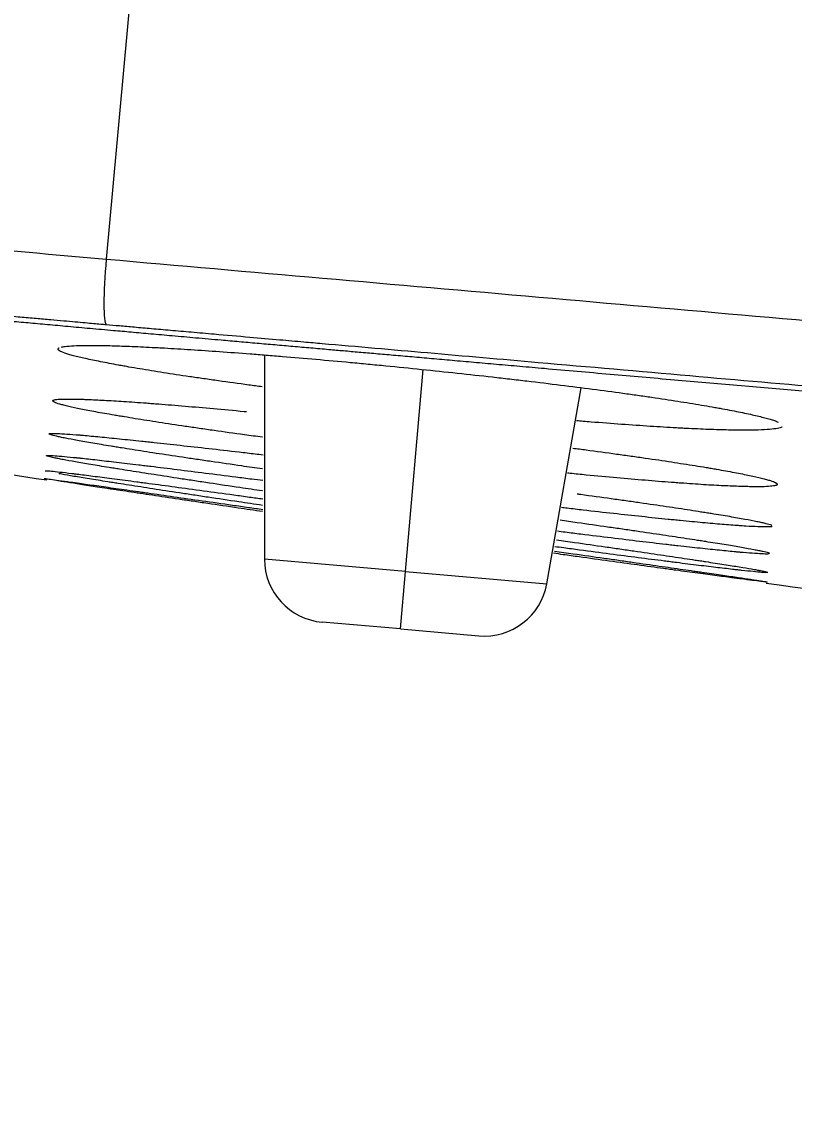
# Model space of a CAD drawing. Header units: millimetres. Extents: x 2433 to 4809, y -10272 to -6912.
# Drawn here: x 3923.73 to 3935.91, y -8014.41 to -7997.07 of the extents above; entities that cross this region are included whole.
import ezdxf

# ---------------------------------------------------------------- set-up
doc = ezdxf.new("R2010")
doc.units = ezdxf.units.MM
doc.layers.add('DIM', color=3, linetype='Continuous', lineweight=13)
doc.styles.add('ARIAL', font='arial.ttf')
doc.dimstyles.get("Standard").update_dxf_attribs({"dimtxt": 15, "dimasz": 15, "dimexe": 0.18, "dimexo": 0.0625, "dimgap": 4, "dimtad": 0, "dimtih": 1, "dimtoh": 1, "dimdec": 1, "dimdsep": 46, "dimtxsty": 'ARIAL', "dimcen": 0, "dimclrd": 3, "dimclre": 3, "dimclrt": 3, "dimadec": 0, "dimazin": 0, "dimtfac": 1, "dimtdec": 1, "dimtofl": 0, "dimtmove": 0, "dimatfit": 3, "dimfxl": 1, "dimtolj": 1, "dimtzin": 0, "dimarcsym": 0})

# ---------------------------------------------------------------- blocks, each defined once
blk = doc.blocks.new('*D39')
at = {"layer": 'Defpoints', "color": 0, "transparency": 16777216}
for p in [(3885.379, -7997.38), (4074.62, -8013.971), (4069.539, -8071.926)]:
    blk.add_point(p, dxfattribs=at)
at = {"layer": 'DIM', "color": 3, "lineweight": -2, "transparency": 16777216}
for p, q in [((3885.374, -7997.443), (3880.283, -8055.515)), ((4074.615, -8014.033), (4069.524, -8072.105)), ((3898.23, -8056.908), (3950.912, -8061.526)), ((4051.608, -8070.354), (3998.926, -8065.736))]:
    blk.add_line(p, q, dxfattribs=at)
at = {"layer": 'DIM', "color": 3, "transparency": 16777216}
for points in [[(3898.492, -8053.919), (3897.968, -8059.896), (3880.299, -8055.336)], [(4051.87, -8067.366), (4051.346, -8073.343), (4069.539, -8071.926)]]:
    blk.add_solid(points, dxfattribs=at)
at = {"layer": 'DIM', "color": 3, "transparency": 16777216, "insert": (3974.919, -8063.631), "char_height": 18, "attachment_point": 5, "style": 'ARIAL'}
blk.add_mtext('\\A1;190', dxfattribs=at)

msp = doc.modelspace()

# ---------------------------------------------------------------- linework, layer by layer
at = {"linetype": 'Continuous', "lineweight": 13, "extrusion": (-1, -2.22045e-16, 0)}
for p, q in [((3925.737, -7993.392), (3925.062, -8000.813)), ((3929.786, -8005.741), (3930.064, -8002.555)), ((3929.786, -8005.741), (3927.558, -8005.546)), ((3929.706, -8006.65), (3929.786, -8005.741)), ((3929.786, -8005.741), (3932.013, -8005.936))]:
    msp.add_line(p, q, dxfattribs=at)
at = {"linetype": 'Continuous', "lineweight": 18, "extrusion": (-1, -2.22045e-16, 0)}
for p, q in [((3927.558, -8002.327), (3927.558, -8005.546)), ((3932.013, -8005.936), (3932.558, -8002.846)), ((3929.706, -8006.65), (3928.471, -8006.542)), ((3929.706, -8006.65), (3930.941, -8006.758))]:
    msp.add_line(p, q, dxfattribs=at)
at = {"linetype": 'Continuous', "lineweight": 18}
for centre, start, end in [((3928.558, -8005.546), 180, 265), ((3931.029, -8005.762), 265, 350)]:
    msp.add_arc(centre, 1, start, end, dxfattribs=at)
at = {"linetype": 'Continuous', "lineweight": 13}
msp.add_ellipse((3925.157, -8000.856), major_axis=(-0.088, -0.996), ratio=0.097981, start_param=4.677582, end_param=6.219671, dxfattribs=at)
for points, knots in [([(4035.227, -7999.555), (4035.149, -7999.547), (4034.993, -7999.531), (4034.759, -7999.507), (4034.527, -7999.483), (4034.296, -7999.46), (4034.066, -7999.437), (4033.837, -7999.414), (4033.61, -7999.391), (4033.384, -7999.368), (4033.159, -7999.346), (4032.935, -7999.324), (4032.712, -7999.302), (4032.491, -7999.28), (4032.271, -7999.258), (4032.052, -7999.237), (4031.812, -7999.213), (4031.552, -7999.188), (4031.273, -7999.161), (4030.997, -7999.134), (4030.725, -7999.108), (4030.457, -7999.083), (4030.192, -7999.058), (4029.931, -7999.033), (4029.673, -7999.009), (4029.42, -7998.986), (4029.169, -7998.963), (4028.923, -7998.94), (4028.679, -7998.918), (4028.448, -7998.897), (4028.223, -7998.877), (4028, -7998.857), (4027.767, -7998.836), (4027.525, -7998.815), (4027.273, -7998.793), (4027.011, -7998.77), (4026.763, -7998.748), (4026.53, -7998.727), (4026.318, -7998.709), (4026.106, -7998.69), (4025.894, -7998.672), (4025.682, -7998.654), (4025.471, -7998.635), (4025.259, -7998.617), (4025.089, -7998.602), (4024.959, -7998.591), (4024.866, -7998.583), (4024.769, -7998.575), (4024.666, -7998.566), (4024.558, -7998.556), (4024.444, -7998.546), (4024.326, -7998.536), (4024.202, -7998.525), (4024.073, -7998.514), (4023.939, -7998.502), (4023.799, -7998.489), (4023.655, -7998.477), (4023.505, -7998.464), (4023.26, -7998.442), (4022.924, -7998.412), (4022.498, -7998.375), (4022.075, -7998.337), (4021.327, -7998.271), (4020.258, -7998.176), (4018.876, -7998.053), (4017.517, -7997.931), (4016.18, -7997.811), (4014.992, -7997.704), (4013.949, -7997.61), (4013.051, -7997.53), (4012.172, -7997.45), (4011.312, -7997.373), (4010.471, -7997.297), (4009.65, -7997.223), (4008.847, -7997.15), (4007.822, -7997.058), (4006.59, -7996.947), (4005.165, -7996.818), (4003.803, -7996.695), (4002.505, -7996.578), (4001.236, -7996.464), (3999.994, -7996.352), (3998.776, -7996.242), (3997.613, -7996.137), (3996.506, -7996.037), (3995.453, -7995.941), (3994.467, -7995.852), (3993.542, -7995.769), (3992.673, -7995.69), (3991.839, -7995.615), (3990.894, -7995.53), (3989.848, -7995.436), (3988.712, -7995.333), (3987.775, -7995.249), (3987.019, -7995.181), (3986.429, -7995.129), (3985.855, -7995.077), (3985.296, -7995.027), (3984.751, -7994.979), (3984.104, -7994.921), (3983.358, -7994.855), (3982.505, -7994.78), (3981.656, -7994.705), (3980.805, -7994.63), (3979.954, -7994.556), (3979.2, -7994.49), (3978.539, -7994.433), (3977.971, -7994.384), (3977.229, -7994.32), (3976.3, -7994.24), (3975.164, -7994.143), (3974.176, -7994.059), (3973.346, -7993.988), (3972.689, -7993.932), (3972.007, -7993.874), (3971.301, -7993.814), (3970.278, -7993.727), (3968.898, -7993.611), (3967.514, -7993.493), (3966.416, -7993.4), (3965.641, -7993.335), (3964.835, -7993.266), (3963.999, -7993.196), (3963.132, -7993.122), (3962.234, -7993.046), (3961.304, -7992.968), (3960.262, -7992.879), (3959.097, -7992.781), (3957.798, -7992.67), (3956.435, -7992.555), (3955.009, -7992.434), (3953.619, -7992.316), (3952.266, -7992.202), (3950.957, -7992.09), (3949.595, -7991.975), (3948.181, -7991.855), (3947.025, -7991.757), (3946.141, -7991.682), (3945.545, -7991.631), (3944.943, -7991.58), (3944.336, -7991.528), (3943.723, -7991.476), (3943.104, -7991.423), (3942.48, -7991.37), (3941.851, -7991.316), (3941.217, -7991.261), (3940.577, -7991.206), (3939.875, -7991.145), (3939.107, -7991.079), (3938.268, -7991.006), (3937.41, -7990.931), (3936.718, -7990.871), (3936.196, -7990.825), (3935.853, -7990.795), (3935.514, -7990.766), (3935.179, -7990.736), (3934.906, -7990.712), (3934.695, -7990.693), (3934.546, -7990.68), (3934.402, -7990.668), (3934.264, -7990.655), (3934.13, -7990.644), (3934.001, -7990.632), (3933.878, -7990.622), (3933.759, -7990.611), (3933.646, -7990.601), (3933.537, -7990.592), (3933.434, -7990.583), (3933.336, -7990.574), (3933.243, -7990.566), (3933.122, -7990.556), (3932.973, -7990.543), (3932.791, -7990.528), (3932.607, -7990.512), (3932.42, -7990.497), (3932.232, -7990.481), (3932.04, -7990.466), (3931.847, -7990.45), (3931.651, -7990.434), (3931.478, -7990.42), (3931.329, -7990.409), (3931.205, -7990.399), (3931.084, -7990.389), (3930.963, -7990.38), (3930.845, -7990.37), (3930.728, -7990.361), (3930.613, -7990.352), (3930.5, -7990.343), (3930.388, -7990.335), (3930.278, -7990.326), (3930.169, -7990.318), (3930.063, -7990.309), (3929.957, -7990.301), (3929.854, -7990.293), (3929.66, -7990.278), (3929.374, -7990.256), (3928.996, -7990.227), (3928.618, -7990.198), (3928.24, -7990.169), (3927.862, -7990.141), (3927.484, -7990.112), (3927.107, -7990.084), (3926.729, -7990.057), (3926.478, -7990.038), (3926.352, -7990.029)], [0, 0, 0, 0, 0.002163, 0.004315, 0.006455, 0.008584, 0.010701, 0.012807, 0.014901, 0.016983, 0.019054, 0.021114, 0.023162, 0.025199, 0.027224, 0.029237, 0.031239, 0.033842, 0.036411, 0.038947, 0.041449, 0.043918, 0.046353, 0.048756, 0.051125, 0.053461, 0.055764, 0.058034, 0.060272, 0.062477, 0.064437, 0.066489, 0.068631, 0.070864, 0.073187, 0.0756, 0.078103, 0.080063, 0.082021, 0.083977, 0.085932, 0.087885, 0.089837, 0.091787, 0.093735, 0.09454, 0.095393, 0.096294, 0.097243, 0.09824, 0.099285, 0.100378, 0.101519, 0.102708, 0.103944, 0.105227, 0.106558, 0.107936, 0.109362, 0.113317, 0.117239, 0.121128, 0.124984, 0.137905, 0.15062, 0.163121, 0.175403, 0.187458, 0.195883, 0.204134, 0.212208, 0.220107, 0.227829, 0.235374, 0.242743, 0.249935, 0.263598, 0.27668, 0.289178, 0.301094, 0.31243, 0.324112, 0.335287, 0.345955, 0.356116, 0.365774, 0.374937, 0.383246, 0.391223, 0.398869, 0.406191, 0.417235, 0.427641, 0.437446, 0.443025, 0.448435, 0.453691, 0.458808, 0.463805, 0.468701, 0.476608, 0.484329, 0.492175, 0.499956, 0.507736, 0.515584, 0.520716, 0.525912, 0.531211, 0.541104, 0.551477, 0.562467, 0.568279, 0.574302, 0.580545, 0.587016, 0.593721, 0.608689, 0.624975, 0.631801, 0.638904, 0.646289, 0.653957, 0.66191, 0.67015, 0.678675, 0.687484, 0.698822, 0.71074, 0.723241, 0.736326, 0.749993, 0.761535, 0.773556, 0.786058, 0.79904, 0.812502, 0.817923, 0.823398, 0.828926, 0.834507, 0.840139, 0.845823, 0.851558, 0.857344, 0.863179, 0.869063, 0.874996, 0.882558, 0.890287, 0.898183, 0.906246, 0.909445, 0.912609, 0.915735, 0.918824, 0.921875, 0.923296, 0.92467, 0.925997, 0.927278, 0.928512, 0.929699, 0.930839, 0.931933, 0.932979, 0.933979, 0.934931, 0.935836, 0.936694, 0.937505, 0.939157, 0.94083, 0.942523, 0.944238, 0.945973, 0.94773, 0.949508, 0.951308, 0.953129, 0.954277, 0.955409, 0.956527, 0.957629, 0.958717, 0.959789, 0.960846, 0.961888, 0.962914, 0.963926, 0.964922, 0.965903, 0.966868, 0.967818, 0.968753, 0.972226, 0.975699, 0.979172, 0.982644, 0.986117, 0.989588, 0.99306, 0.99653, 1, 1, 1, 1]), ([(3889.283, -7997.699), (3889.373, -7997.705), (3889.646, -7997.726), (3890.336, -7997.782), (3891.311, -7997.864), (3892.155, -7997.936), (3893.098, -7998.017), (3893.619, -7998.061), (3894.757, -7998.159), (3895.992, -7998.266), (3897.419, -7998.389), (3898.558, -7998.488), (3898.95, -7998.522), (3899.554, -7998.575), (3899.861, -7998.602), (3900.226, -7998.633), (3900.41, -7998.649), (3900.503, -7998.658), (3900.549, -7998.662), (3900.573, -7998.664), (3900.584, -7998.665), (3900.59, -7998.665), (3900.593, -7998.665), (3900.594, -7998.665), (3900.595, -7998.666), (3900.596, -7998.666), (3900.596, -7998.666), (3901.534, -7998.747), (3902.503, -7998.832), (3904.487, -7999.005), (3905.501, -7999.094), (3907.557, -7999.273), (3908.599, -7999.364), (3910.171, -7999.502), (3910.697, -7999.548), (3911.749, -7999.641), (3912.276, -7999.687), (3913.856, -7999.825), (3914.909, -7999.918), (3917.002, -8000.102), (3918.041, -8000.193), (3920.097, -8000.374), (3921.113, -8000.464), (3923.113, -8000.641), (3924.098, -8000.728), (3925.062, -8000.813)], [0, 0, 0, 0, 0.0625, 0.125, 0.1875, 0.25, 0.25, 0.3125, 0.3125, 0.375, 0.4375, 0.4375, 0.46875, 0.46875, 0.484375, 0.492188, 0.496094, 0.498047, 0.499023, 0.499512, 0.499756, 0.499878, 0.499939, 0.499969, 0.499985, 0.499985, 0.5, 0.5, 0.5625, 0.5625, 0.625, 0.625, 0.6875, 0.6875, 0.71875, 0.71875, 0.75, 0.75, 0.8125, 0.8125, 0.875, 0.875, 0.9375, 0.9375, 1, 1, 1, 1]), ([(3925.063, -8001.85), (3925.034, -8001.847), (3924.968, -8001.842), (3924.858, -8001.832), (3924.723, -8001.82), (3924.566, -8001.806), (3924.384, -8001.79), (3924.179, -8001.772), (3923.95, -8001.752), (3923.698, -8001.729), (3923.423, -8001.705), (3923.104, -8001.677), (3922.749, -8001.645), (3922.367, -8001.612), (3921.985, -8001.578), (3921.604, -8001.544), (3921.13, -8001.503), (3920.554, -8001.452), (3919.866, -8001.391), (3919.149, -8001.328), (3917.944, -8001.222), (3916.27, -8001.075), (3914.167, -8000.89), (3912.338, -8000.729), (3910.736, -8000.589), (3909.313, -8000.464), (3907.815, -8000.333), (3906.138, -8000.187), (3904.396, -8000.034), (3902.692, -7999.886), (3900.915, -7999.731), (3898.935, -7999.559), (3897.295, -7999.416), (3896.161, -7999.318), (3895.569, -7999.267), (3895.086, -7999.225), (3894.666, -7999.189), (3894.271, -7999.155), (3893.892, -7999.123), (3893.421, -7999.082), (3892.872, -7999.035), (3892.274, -7998.984), (3891.727, -7998.938), (3891.382, -7998.909), (3891.191, -7998.893), (3891.128, -7998.888), (3891.066, -7998.883), (3891.007, -7998.878), (3890.95, -7998.874), (3890.894, -7998.869), (3890.84, -7998.865), (3890.789, -7998.86), (3890.739, -7998.856), (3890.69, -7998.852), (3890.644, -7998.848), (3890.599, -7998.845), (3890.556, -7998.841), (3890.515, -7998.838), (3890.475, -7998.835), (3890.437, -7998.832), (3890.401, -7998.829), (3890.366, -7998.826), (3890.333, -7998.824), (3890.302, -7998.821), (3890.272, -7998.819), (3890.244, -7998.817), (3890.217, -7998.815), (3890.192, -7998.813), (3890.168, -7998.811), (3890.146, -7998.809), (3890.125, -7998.808), (3890.112, -7998.807), (3890.106, -7998.806)], [0, 0, 0, 0, 0.001614, 0.00367, 0.006167, 0.009107, 0.012488, 0.016311, 0.020577, 0.025284, 0.030434, 0.036027, 0.043191, 0.05036, 0.057533, 0.06471, 0.071892, 0.084353, 0.097416, 0.11108, 0.125346, 0.166756, 0.208317, 0.250031, 0.277722, 0.307818, 0.340322, 0.375231, 0.420225, 0.461811, 0.499995, 0.557019, 0.625101, 0.649907, 0.670653, 0.68734, 0.703009, 0.71867, 0.734324, 0.749969, 0.779854, 0.810657, 0.84238, 0.875027, 0.879814, 0.884576, 0.889315, 0.89403, 0.898721, 0.903388, 0.908032, 0.912651, 0.917246, 0.921817, 0.926364, 0.930888, 0.935387, 0.939862, 0.944313, 0.948741, 0.953144, 0.957523, 0.961879, 0.96621, 0.970518, 0.974801, 0.979061, 0.983297, 0.987508, 0.991696, 0.99586, 1, 1, 1, 1]), ([(3925.062, -8000.813), (3927.337, -8001.014), (3929.613, -8001.212), (3934.167, -8001.612), (3936.446, -8001.811), (3943.283, -8002.411), (3947.845, -8002.811), (3961.544, -8004.011), (3970.687, -8004.814), (3979.831, -8005.614)], [0, 0, 0, 0, 0.125, 0.125, 0.25, 0.25, 0.5, 0.5, 1, 1, 1, 1]), ([(3979.742, -8006.643), (3979.725, -8006.641), (3979.691, -8006.638), (3979.641, -8006.634), (3979.591, -8006.629), (3979.541, -8006.625), (3979.491, -8006.621), (3979.441, -8006.616), (3979.39, -8006.612), (3979.338, -8006.607), (3979.285, -8006.603), (3979.23, -8006.598), (3979.174, -8006.593), (3979.116, -8006.588), (3979.052, -8006.582), (3978.982, -8006.576), (3978.904, -8006.569), (3978.823, -8006.562), (3978.738, -8006.555), (3978.649, -8006.547), (3978.556, -8006.539), (3978.459, -8006.53), (3978.358, -8006.521), (3978.252, -8006.512), (3978.143, -8006.503), (3977.979, -8006.488), (3977.749, -8006.468), (3977.444, -8006.441), (3977.102, -8006.411), (3976.723, -8006.378), (3976.376, -8006.348), (3976.07, -8006.321), (3975.811, -8006.298), (3975.534, -8006.274), (3975.24, -8006.248), (3974.929, -8006.221), (3974.543, -8006.187), (3974.07, -8006.146), (3973.5, -8006.096), (3972.77, -8006.032), (3971.851, -8005.951), (3970.71, -8005.851), (3969.556, -8005.75), (3968.402, -8005.649), (3967.261, -8005.549), (3965.804, -8005.421), (3963.967, -8005.26), (3961.686, -8005.06), (3959.557, -8004.874), (3957.638, -8004.705), (3955.988, -8004.561), (3954.218, -8004.406), (3951.678, -8004.183), (3948.21, -8003.879), (3943.655, -8003.48), (3939.7, -8003.133), (3936.505, -8002.853), (3934.23, -8002.654), (3932.093, -8002.466), (3930.16, -8002.297), (3928.928, -8002.189), (3928.151, -8002.121), (3927.771, -8002.088), (3927.299, -8002.046), (3926.834, -8002.006), (3926.415, -8001.969), (3926.085, -8001.94), (3925.786, -8001.914), (3925.517, -8001.89), (3925.28, -8001.869), (3925.132, -8001.856), (3925.063, -8001.85)], [0, 0, 0, 0, 0.00093, 0.001846, 0.002755, 0.003662, 0.004571, 0.005489, 0.006419, 0.007367, 0.008336, 0.00933, 0.010354, 0.01141, 0.012501, 0.01386, 0.015278, 0.016761, 0.018312, 0.019934, 0.02163, 0.023401, 0.025249, 0.027174, 0.029176, 0.031253, 0.03616, 0.041729, 0.047976, 0.054905, 0.062506, 0.066938, 0.071679, 0.076731, 0.082096, 0.087772, 0.093759, 0.103254, 0.113671, 0.125011, 0.143197, 0.164032, 0.187516, 0.206429, 0.227264, 0.25002, 0.286248, 0.327918, 0.375029, 0.402973, 0.433122, 0.465478, 0.500039, 0.572373, 0.6557, 0.750021, 0.78956, 0.83122, 0.875001, 0.907035, 0.937497, 0.942783, 0.949752, 0.958407, 0.968747, 0.975374, 0.981433, 0.986926, 0.991851, 0.996209, 1, 1, 1, 1])]:
    msp.add_open_spline(points, degree=3, knots=knots, dxfattribs=at)
at = {"linetype": 'Continuous', "lineweight": 18}
for points, knots in [([(3980.486, -7998.132), (3975.916, -7997.733), (3971.346, -7997.339), (3962.209, -7996.548), (3957.642, -7996.152), (3948.514, -7995.361), (3943.953, -7994.966), (3937.117, -7994.374), (3934.84, -7994.176), (3931.425, -7993.88), (3930.287, -7993.782), (3928.012, -7993.585), (3926.875, -7993.486), (3925.737, -7993.392)], [0, 0, 0, 0, 0.25, 0.25, 0.5, 0.5, 0.75, 0.75, 0.875, 0.875, 0.9375, 0.9375, 1, 1, 1, 1]), ([(3891.318, -7999.009), (3891.321, -7999.01), (3891.327, -7999.01), (3891.335, -7999.01), (3891.345, -7999.011), (3891.354, -7999.011), (3891.364, -7999.012), (3891.373, -7999.012), (3891.384, -7999.013), (3891.394, -7999.013), (3891.405, -7999.014), (3891.416, -7999.015), (3891.427, -7999.015), (3891.438, -7999.016), (3891.45, -7999.017), (3891.462, -7999.017), (3891.474, -7999.018), (3891.487, -7999.019), (3891.5, -7999.02), (3891.513, -7999.021), (3891.526, -7999.021), (3891.54, -7999.022), (3891.554, -7999.023), (3891.568, -7999.024), (3891.582, -7999.025), (3891.597, -7999.026), (3891.612, -7999.027), (3891.627, -7999.028), (3891.642, -7999.029), (3891.658, -7999.03), (3891.674, -7999.031), (3891.69, -7999.032), (3891.707, -7999.033), (3891.723, -7999.035), (3891.74, -7999.036), (3891.757, -7999.037), (3891.775, -7999.038), (3891.793, -7999.04), (3891.811, -7999.041), (3891.829, -7999.042), (3891.847, -7999.043), (3891.866, -7999.045), (3891.885, -7999.046), (3891.904, -7999.048), (3891.924, -7999.049), (3891.944, -7999.05), (3891.964, -7999.052), (3891.984, -7999.053), (3892.004, -7999.055), (3892.025, -7999.056), (3892.046, -7999.058), (3892.067, -7999.06), (3892.089, -7999.061), (3892.111, -7999.063), (3892.133, -7999.065), (3892.155, -7999.066), (3892.178, -7999.068), (3892.2, -7999.07), (3892.223, -7999.071), (3892.247, -7999.073), (3892.27, -7999.075), (3892.294, -7999.077), (3892.318, -7999.079), (3892.342, -7999.08), (3892.367, -7999.082), (3892.391, -7999.084), (3892.416, -7999.086), (3892.441, -7999.088), (3892.467, -7999.09), (3892.493, -7999.092), (3892.519, -7999.094), (3892.545, -7999.096), (3892.571, -7999.098), (3892.598, -7999.1), (3892.625, -7999.102), (3892.652, -7999.105), (3892.679, -7999.107), (3892.707, -7999.109), (3892.735, -7999.111), (3892.763, -7999.113), (3892.791, -7999.116), (3892.82, -7999.118), (3892.849, -7999.12), (3892.878, -7999.122), (3892.907, -7999.125), (3892.937, -7999.127), (3892.967, -7999.13), (3892.997, -7999.132), (3893.027, -7999.134), (3893.058, -7999.137), (3893.088, -7999.139), (3893.119, -7999.142), (3893.15, -7999.144), (3893.182, -7999.147), (3893.214, -7999.149), (3893.246, -7999.152), (3893.278, -7999.155), (3893.31, -7999.157), (3893.343, -7999.16), (3893.376, -7999.162), (3893.409, -7999.165), (3893.442, -7999.168), (3893.476, -7999.171), (3893.51, -7999.173), (3893.544, -7999.176), (3893.578, -7999.179), (3893.612, -7999.182), (3893.647, -7999.185), (3893.682, -7999.187), (3893.717, -7999.19), (3893.753, -7999.193), (3893.788, -7999.196), (3893.824, -7999.199), (3893.86, -7999.202), (3893.897, -7999.205), (3893.933, -7999.208), (3893.97, -7999.211), (3894.007, -7999.214), (3894.045, -7999.217), (3894.082, -7999.22), (3894.12, -7999.223), (3894.158, -7999.226), (3894.196, -7999.23), (3894.234, -7999.233), (3894.273, -7999.236), (3894.312, -7999.239), (3894.351, -7999.242), (3894.39, -7999.246), (3894.43, -7999.249), (3894.47, -7999.252), (3894.51, -7999.256), (3894.55, -7999.259), (3894.59, -7999.262), (3894.786, -7999.279), (3895.158, -7999.31), (3895.742, -7999.359), (3896.387, -7999.413), (3897.096, -7999.474), (3897.766, -7999.531), (3898.365, -7999.582), (3898.861, -7999.624), (3899.349, -7999.666), (3900.019, -7999.724), (3900.898, -7999.799), (3902.014, -7999.896), (3903.176, -7999.997), (3904.39, -8000.102), (3905.667, -8000.213), (3907.009, -8000.33), (3908.369, -8000.449), (3909.763, -8000.571), (3911.171, -8000.694), (3913.142, -8000.868), (3915.65, -8001.089), (3918.002, -8001.297), (3919.578, -8001.437), (3920.386, -8001.509), (3921.165, -8001.578), (3921.814, -8001.636), (3922.338, -8001.683), (3922.744, -8001.719), (3923.145, -8001.755), (3923.457, -8001.783), (3923.684, -8001.803), (3923.83, -8001.816), (3923.981, -8001.83), (3924.137, -8001.844), (3924.298, -8001.858), (3924.464, -8001.873), (3924.634, -8001.889), (3924.81, -8001.904), (3924.991, -8001.921), (3925.113, -8001.932), (3925.175, -8001.937)], [0, 0, 0, 0, 0.001925, 0.00385, 0.005774, 0.007698, 0.009621, 0.011544, 0.013466, 0.015387, 0.017309, 0.019229, 0.021149, 0.023069, 0.024988, 0.026907, 0.028825, 0.030743, 0.03266, 0.034576, 0.036493, 0.038408, 0.040324, 0.042238, 0.044152, 0.046066, 0.047979, 0.049892, 0.051804, 0.053716, 0.055628, 0.057538, 0.059449, 0.061359, 0.063268, 0.065177, 0.067085, 0.068993, 0.070901, 0.072808, 0.074714, 0.07662, 0.078526, 0.080431, 0.082336, 0.08424, 0.086144, 0.088047, 0.08995, 0.091852, 0.093754, 0.095655, 0.097556, 0.099456, 0.101356, 0.103256, 0.105155, 0.107053, 0.108951, 0.110849, 0.112746, 0.114642, 0.116539, 0.118434, 0.12033, 0.122224, 0.124119, 0.126013, 0.127906, 0.129799, 0.131691, 0.133583, 0.135475, 0.137366, 0.139257, 0.141147, 0.143037, 0.144926, 0.146815, 0.148703, 0.150591, 0.152479, 0.154366, 0.156252, 0.158139, 0.160024, 0.16191, 0.163794, 0.165679, 0.167563, 0.169446, 0.171329, 0.173212, 0.175094, 0.176976, 0.178858, 0.180739, 0.182619, 0.184499, 0.186379, 0.188258, 0.190137, 0.192015, 0.193893, 0.195771, 0.197648, 0.199525, 0.201401, 0.203277, 0.205152, 0.207027, 0.208902, 0.210776, 0.21265, 0.214523, 0.216396, 0.218269, 0.220141, 0.222013, 0.223884, 0.225755, 0.227625, 0.229496, 0.231365, 0.233235, 0.235104, 0.236972, 0.23884, 0.240708, 0.242575, 0.244442, 0.246309, 0.248175, 0.250041, 0.273303, 0.297453, 0.322491, 0.34842, 0.375242, 0.391867, 0.407779, 0.422977, 0.437462, 0.468812, 0.500015, 0.530634, 0.561693, 0.593196, 0.625148, 0.657591, 0.687383, 0.719116, 0.750008, 0.813906, 0.875033, 0.891533, 0.907411, 0.922664, 0.937294, 0.945305, 0.953187, 0.960939, 0.968561, 0.97128, 0.974094, 0.977002, 0.980005, 0.983101, 0.986293, 0.989578, 0.992958, 0.996432, 1, 1, 1, 1]), ([(3925.175, -8001.937), (3925.269, -8001.945), (3925.465, -8001.963), (3925.775, -8001.991), (3926.115, -8002.021), (3926.485, -8002.054), (3926.836, -8002.085), (3927.159, -8002.113), (3927.442, -8002.138), (3927.726, -8002.163), (3928.009, -8002.188), (3928.292, -8002.212), (3928.558, -8002.236), (3928.812, -8002.258), (3929.058, -8002.28), (3929.321, -8002.303), (3929.599, -8002.327), (3929.893, -8002.353), (3930.202, -8002.38), (3930.527, -8002.409), (3930.867, -8002.439), (3931.224, -8002.47), (3931.595, -8002.503), (3932.193, -8002.555), (3933.005, -8002.627), (3934.02, -8002.716), (3935.013, -8002.803), (3935.986, -8002.888), (3936.938, -8002.972), (3937.869, -8003.054), (3939.362, -8003.185), (3941.377, -8003.362), (3943.87, -8003.581), (3946.217, -8003.787), (3948.416, -8003.981), (3950.468, -8004.161), (3952.414, -8004.332), (3954.264, -8004.494), (3956.029, -8004.65), (3957.677, -8004.794), (3959.114, -8004.921), (3960.362, -8005.03), (3961.443, -8005.125), (3962.471, -8005.216), (3963.446, -8005.301), (3964.369, -8005.382), (3965.239, -8005.459), (3966.214, -8005.544), (3967.279, -8005.638), (3968.417, -8005.738), (3969.402, -8005.825), (3970.252, -8005.899), (3970.983, -8005.964), (3971.666, -8006.024), (3972.301, -8006.079), (3973.01, -8006.142), (3973.775, -8006.209), (3974.552, -8006.277), (3975.218, -8006.336), (3975.787, -8006.386), (3976.392, -8006.439), (3977.019, -8006.494), (3977.596, -8006.544), (3978.043, -8006.584), (3978.384, -8006.614), (3978.65, -8006.637), (3978.845, -8006.654), (3978.978, -8006.666), (3979.107, -8006.677), (3979.234, -8006.688), (3979.359, -8006.699), (3979.484, -8006.71), (3979.61, -8006.721), (3979.693, -8006.728), (3979.735, -8006.732)], [0, 0, 0, 0, 0.005151, 0.010852, 0.017103, 0.023903, 0.031252, 0.036466, 0.041678, 0.046888, 0.052095, 0.0573, 0.062502, 0.066749, 0.071284, 0.076106, 0.081216, 0.086613, 0.092297, 0.098266, 0.104522, 0.111063, 0.117889, 0.125, 0.144009, 0.162634, 0.180874, 0.198731, 0.216202, 0.23329, 0.249993, 0.298424, 0.344152, 0.387173, 0.427485, 0.465089, 0.499991, 0.53446, 0.566783, 0.596959, 0.624989, 0.645739, 0.665527, 0.68435, 0.702208, 0.719099, 0.735026, 0.749991, 0.772645, 0.793478, 0.812492, 0.826748, 0.840128, 0.852628, 0.864248, 0.874994, 0.891527, 0.906245, 0.91767, 0.928083, 0.937496, 0.950865, 0.962498, 0.969176, 0.9754, 0.981249, 0.983738, 0.986155, 0.988515, 0.990832, 0.993122, 0.995402, 0.997689, 1, 1, 1, 1]), ([(3927.524, -8002.828), (3927.453, -8002.819), (3927.383, -8002.81), (3927.149, -8002.778), (3926.989, -8002.756), (3926.794, -8002.728), (3926.755, -8002.723), (3926.678, -8002.712), (3926.64, -8002.706), (3926.526, -8002.69), (3926.452, -8002.679), (3926.235, -8002.647), (3926.097, -8002.626), (3925.835, -8002.585), (3925.71, -8002.564), (3925.534, -8002.535), (3925.477, -8002.525), (3925.394, -8002.511), (3925.366, -8002.506), (3925.312, -8002.496), (3925.286, -8002.492), (3925.156, -8002.468), (3925.061, -8002.45), (3924.886, -8002.415), (3924.807, -8002.399), (3924.665, -8002.367), (3924.602, -8002.352), (3924.534, -8002.334), (3924.521, -8002.33), (3924.496, -8002.323), (3924.484, -8002.32), (3924.449, -8002.309), (3924.429, -8002.303), (3924.374, -8002.284), (3924.346, -8002.272), (3924.309, -8002.251), (3924.3, -8002.241), (3924.3, -8002.227), (3924.302, -8002.223), (3924.31, -8002.217), (3924.313, -8002.215), (3924.317, -8002.213), (3924.317, -8002.213), (3924.318, -8002.213)], [0, 0, 0, 0, 0.034548, 0.034548, 0.116512, 0.116512, 0.137002, 0.137002, 0.157493, 0.157493, 0.198475, 0.198475, 0.280439, 0.280439, 0.362403, 0.362403, 0.403385, 0.403385, 0.423876, 0.423876, 0.444367, 0.444367, 0.52633, 0.52633, 0.608294, 0.608294, 0.690258, 0.690258, 0.710749, 0.710749, 0.73124, 0.73124, 0.772222, 0.772222, 0.854186, 0.854186, 0.936149, 0.936149, 0.977131, 0.977131, 0.997622, 0.997622, 1, 1, 1, 1]), ([(3924.357, -8002.2), (3924.373, -8002.197), (3924.392, -8002.194), (3924.451, -8002.186), (3924.497, -8002.182), (3924.607, -8002.177), (3924.67, -8002.175), (3924.761, -8002.174), (3924.78, -8002.174), (3924.818, -8002.174), (3924.877, -8002.174), (3924.94, -8002.175), (3925.072, -8002.177), (3925.168, -8002.18), (3925.375, -8002.186), (3925.485, -8002.191), (3925.663, -8002.199), (3925.725, -8002.202), (3925.82, -8002.207), (3925.852, -8002.208), (3925.917, -8002.212), (3926.082, -8002.221), (3926.255, -8002.232), (3926.545, -8002.25), (3926.845, -8002.271), (3927.168, -8002.295), (3927.376, -8002.311), (3927.418, -8002.314), (3927.502, -8002.321), (3927.629, -8002.331), (3927.758, -8002.342), (3928.017, -8002.363), (3928.193, -8002.378), (3928.55, -8002.409), (3928.731, -8002.426), (3929.007, -8002.451), (3929.1, -8002.46), (3929.287, -8002.478), (3929.38, -8002.487), (3929.662, -8002.514), (3929.85, -8002.533), (3930.039, -8002.553)], [0, 0, 0, 0, 0.040504, 0.040504, 0.10904, 0.10904, 0.177575, 0.177575, 0.194709, 0.194709, 0.211843, 0.246111, 0.246111, 0.314646, 0.314646, 0.383181, 0.383181, 0.417449, 0.417449, 0.434583, 0.434583, 0.451717, 0.520252, 0.520252, 0.588788, 0.657323, 0.657323, 0.674457, 0.674457, 0.691591, 0.725858, 0.725858, 0.794394, 0.794394, 0.862929, 0.862929, 0.897197, 0.897197, 0.931465, 0.931465, 1, 1, 1, 1]), ([(3930.039, -8002.553), (3930.228, -8002.572), (3930.416, -8002.592), (3930.788, -8002.632), (3930.973, -8002.652), (3931.247, -8002.683), (3931.339, -8002.694), (3931.475, -8002.709), (3931.521, -8002.715), (3931.611, -8002.725), (3931.656, -8002.731), (3931.882, -8002.757), (3932.058, -8002.779), (3932.403, -8002.821), (3932.571, -8002.843), (3932.899, -8002.886), (3933.06, -8002.907), (3933.255, -8002.934), (3933.294, -8002.939), (3933.371, -8002.95), (3933.409, -8002.956), (3933.522, -8002.972), (3933.596, -8002.982), (3933.813, -8003.014), (3933.95, -8003.035), (3934.212, -8003.076), (3934.337, -8003.096), (3934.513, -8003.125), (3934.57, -8003.135), (3934.653, -8003.15), (3934.68, -8003.155), (3934.734, -8003.164), (3934.76, -8003.169), (3934.89, -8003.193), (3934.985, -8003.211), (3935.159, -8003.247), (3935.238, -8003.264), (3935.38, -8003.297), (3935.442, -8003.313), (3935.511, -8003.332), (3935.524, -8003.336), (3935.549, -8003.343), (3935.585, -8003.354), (3935.616, -8003.365), (3935.646, -8003.376), (3935.657, -8003.381), (3935.667, -8003.385)], [0, 0, 0, 0, 0.069776, 0.069776, 0.139553, 0.139553, 0.174441, 0.174441, 0.191885, 0.191885, 0.209329, 0.209329, 0.279105, 0.279105, 0.348882, 0.348882, 0.418658, 0.418658, 0.436102, 0.436102, 0.453546, 0.453546, 0.488434, 0.488434, 0.558211, 0.558211, 0.627987, 0.627987, 0.662875, 0.662875, 0.680319, 0.680319, 0.697763, 0.697763, 0.76754, 0.76754, 0.837316, 0.837316, 0.907093, 0.907093, 0.924537, 0.924537, 0.941981, 0.976869, 0.976869, 1, 1, 1, 1]), ([(3915.634, -8002.983), (3916.721, -8003.157), (3919.55, -8003.603), (3922.38, -8004.036), (3924.123, -8004.297)], [0, 0, 0, 0, 0.384475, 1, 1, 1, 1]), ([(3927.526, -8003.624), (3927.431, -8003.611), (3927.337, -8003.599), (3927.08, -8003.563), (3926.919, -8003.541), (3926.724, -8003.513), (3926.685, -8003.507), (3926.608, -8003.496), (3926.569, -8003.491), (3926.456, -8003.474), (3926.382, -8003.463), (3926.164, -8003.431), (3926.026, -8003.41), (3925.763, -8003.37), (3925.639, -8003.35), (3925.462, -8003.322), (3925.404, -8003.312), (3925.321, -8003.298), (3925.294, -8003.294), (3925.24, -8003.285), (3925.213, -8003.28), (3925.083, -8003.258), (3924.987, -8003.241), (3924.812, -8003.209), (3924.732, -8003.193), (3924.589, -8003.164), (3924.526, -8003.151), (3924.457, -8003.135), (3924.444, -8003.132), (3924.418, -8003.125), (3924.406, -8003.122), (3924.371, -8003.113), (3924.351, -8003.108), (3924.295, -8003.092), (3924.267, -8003.082), (3924.229, -8003.064), (3924.219, -8003.057), (3924.218, -8003.047), (3924.221, -8003.044), (3924.228, -8003.04), (3924.23, -8003.038), (3924.237, -8003.036), (3924.242, -8003.035), (3924.265, -8003.029), (3924.293, -8003.026), (3924.366, -8003.022), (3924.412, -8003.021), (3924.521, -8003.021), (3924.584, -8003.022), (3924.673, -8003.024), (3924.692, -8003.025), (3924.73, -8003.026), (3924.789, -8003.028), (3924.851, -8003.031), (3924.983, -8003.038), (3925.078, -8003.043), (3925.284, -8003.055), (3925.394, -8003.062), (3925.572, -8003.075), (3925.633, -8003.079), (3925.727, -8003.086), (3925.759, -8003.089), (3925.824, -8003.094), (3925.988, -8003.106), (3926.162, -8003.12), (3926.45, -8003.145), (3926.75, -8003.171), (3927.071, -8003.2), (3927.25, -8003.217), (3927.262, -8003.218), (3927.274, -8003.219)], [0, 0, 0, 0, 0.024852, 0.024852, 0.069033, 0.069033, 0.080079, 0.080079, 0.091124, 0.091124, 0.113215, 0.113215, 0.157396, 0.157396, 0.201577, 0.201577, 0.223668, 0.223668, 0.234713, 0.234713, 0.245759, 0.245759, 0.28994, 0.28994, 0.334121, 0.334121, 0.378303, 0.378303, 0.389348, 0.389348, 0.400393, 0.400393, 0.422484, 0.422484, 0.466665, 0.466665, 0.510847, 0.510847, 0.532937, 0.532937, 0.543983, 0.543983, 0.555028, 0.555028, 0.599209, 0.599209, 0.64339, 0.64339, 0.687572, 0.687572, 0.698617, 0.698617, 0.709662, 0.731753, 0.731753, 0.775934, 0.775934, 0.820116, 0.820116, 0.842206, 0.842206, 0.853252, 0.853252, 0.864297, 0.908478, 0.908478, 0.95266, 0.996841, 0.996841, 1, 1, 1, 1]), ([(3935.726, -8003.463), (3935.726, -8003.463), (3935.726, -8003.463), (3935.722, -8003.465), (3935.718, -8003.467), (3935.693, -8003.477), (3935.665, -8003.484), (3935.59, -8003.495), (3935.544, -8003.5), (3935.434, -8003.507), (3935.371, -8003.51), (3935.28, -8003.512), (3935.261, -8003.512), (3935.223, -8003.513), (3935.164, -8003.513), (3935.101, -8003.513), (3934.969, -8003.512), (3934.874, -8003.51), (3934.667, -8003.505), (3934.557, -8003.501), (3934.379, -8003.493), (3934.318, -8003.49), (3934.223, -8003.486), (3934.191, -8003.484), (3934.126, -8003.481), (3934.093, -8003.479), (3933.927, -8003.47), (3933.789, -8003.461), (3933.5, -8003.443), (3933.35, -8003.432), (3933.039, -8003.41), (3932.878, -8003.397), (3932.67, -8003.381), (3932.628, -8003.377), (3932.551, -8003.371), (3932.516, -8003.368), (3932.481, -8003.365)], [0, 0, 0, 0, 0.001306, 0.001306, 0.024625, 0.024625, 0.1179, 0.1179, 0.211175, 0.211175, 0.30445, 0.30445, 0.327768, 0.327768, 0.351087, 0.397724, 0.397724, 0.490999, 0.490999, 0.584274, 0.584274, 0.630911, 0.630911, 0.65423, 0.65423, 0.677549, 0.677549, 0.770824, 0.770824, 0.864099, 0.864099, 0.957373, 0.957373, 0.980692, 0.980692, 1, 1, 1, 1]), ([(3927.527, -8004.124), (3927.417, -8004.108), (3927.308, -8004.093), (3927.037, -8004.054), (3926.876, -8004.031), (3926.681, -8004.002), (3926.642, -8003.997), (3926.564, -8003.985), (3926.526, -8003.979), (3926.412, -8003.963), (3926.338, -8003.952), (3926.12, -8003.919), (3925.981, -8003.898), (3925.718, -8003.858), (3925.593, -8003.838), (3925.415, -8003.81), (3925.358, -8003.801), (3925.274, -8003.788), (3925.246, -8003.783), (3925.192, -8003.774), (3925.166, -8003.77), (3925.035, -8003.749), (3924.938, -8003.732), (3924.762, -8003.702), (3924.682, -8003.688), (3924.538, -8003.662), (3924.474, -8003.65), (3924.404, -8003.636), (3924.391, -8003.634), (3924.365, -8003.628), (3924.353, -8003.626), (3924.317, -8003.618), (3924.296, -8003.614), (3924.239, -8003.601), (3924.211, -8003.593), (3924.171, -8003.581), (3924.161, -8003.575), (3924.159, -8003.57), (3924.161, -8003.568), (3924.167, -8003.566), (3924.17, -8003.565), (3924.177, -8003.564), (3924.181, -8003.564), (3924.203, -8003.562), (3924.231, -8003.562), (3924.303, -8003.565), (3924.348, -8003.567), (3924.455, -8003.574), (3924.518, -8003.578), (3924.607, -8003.586), (3924.625, -8003.587), (3924.663, -8003.59), (3924.721, -8003.595), (3924.784, -8003.601), (3924.914, -8003.613), (3925.009, -8003.622), (3925.213, -8003.643), (3925.323, -8003.654), (3925.5, -8003.672), (3925.561, -8003.679), (3925.655, -8003.689), (3925.687, -8003.692), (3925.752, -8003.699), (3925.784, -8003.702), (3925.95, -8003.72), (3926.088, -8003.735), (3926.375, -8003.767), (3926.524, -8003.784), (3926.834, -8003.819), (3926.994, -8003.837), (3927.202, -8003.861), (3927.243, -8003.866), (3927.327, -8003.876), (3927.411, -8003.885), (3927.495, -8003.895), (3927.537, -8003.9)], [0, 0, 0, 0, 0.027762, 0.027762, 0.070505, 0.070505, 0.081191, 0.081191, 0.091877, 0.091877, 0.113248, 0.113248, 0.155992, 0.155992, 0.198735, 0.198735, 0.220106, 0.220106, 0.230792, 0.230792, 0.241478, 0.241478, 0.284221, 0.284221, 0.326965, 0.326965, 0.369708, 0.369708, 0.380394, 0.380394, 0.39108, 0.39108, 0.412451, 0.412451, 0.455194, 0.455194, 0.497938, 0.497938, 0.519309, 0.519309, 0.529995, 0.529995, 0.540681, 0.540681, 0.583424, 0.583424, 0.626167, 0.626167, 0.668911, 0.668911, 0.679597, 0.679597, 0.690282, 0.711654, 0.711654, 0.754397, 0.754397, 0.797141, 0.797141, 0.818512, 0.818512, 0.829198, 0.829198, 0.839884, 0.839884, 0.882627, 0.882627, 0.92537, 0.92537, 0.968114, 0.968114, 0.978799, 0.978799, 0.989485, 1, 1, 1, 1]), ([(3932.425, -8003.796), (3932.495, -8003.805), (3932.564, -8003.814), (3932.797, -8003.845), (3932.957, -8003.867), (3933.153, -8003.894), (3933.192, -8003.899), (3933.269, -8003.91), (3933.307, -8003.915), (3933.421, -8003.931), (3933.495, -8003.942), (3933.712, -8003.973), (3933.988, -8004.014), (3934.237, -8004.053), (3934.413, -8004.082), (3934.471, -8004.091), (3934.554, -8004.105), (3934.581, -8004.11), (3934.635, -8004.119), (3934.662, -8004.124), (3934.792, -8004.146), (3934.887, -8004.163), (3935.062, -8004.196), (3935.142, -8004.212), (3935.284, -8004.242), (3935.348, -8004.257), (3935.417, -8004.273), (3935.43, -8004.277), (3935.455, -8004.283), (3935.491, -8004.293), (3935.523, -8004.302), (3935.578, -8004.32), (3935.606, -8004.33), (3935.644, -8004.35), (3935.653, -8004.358), (3935.653, -8004.37), (3935.651, -8004.373), (3935.644, -8004.378), (3935.641, -8004.38), (3935.634, -8004.383), (3935.629, -8004.384), (3935.606, -8004.391), (3935.578, -8004.395), (3935.504, -8004.402), (3935.458, -8004.404), (3935.349, -8004.406), (3935.286, -8004.406), (3935.196, -8004.404), (3935.178, -8004.404), (3935.14, -8004.403), (3935.081, -8004.402), (3935.018, -8004.399), (3934.887, -8004.394), (3934.792, -8004.39), (3934.587, -8004.379), (3934.477, -8004.372), (3934.299, -8004.36), (3934.238, -8004.356), (3934.144, -8004.349), (3934.112, -8004.347), (3934.047, -8004.342), (3933.883, -8004.33), (3933.711, -8004.316), (3933.423, -8004.292), (3933.273, -8004.279), (3932.963, -8004.251), (3932.803, -8004.236), (3932.595, -8004.216), (3932.553, -8004.212), (3932.469, -8004.204), (3932.412, -8004.198), (3932.354, -8004.193), (3932.339, -8004.191)], [0, 0, 0, 0, 0.018147, 0.018147, 0.061613, 0.061613, 0.07248, 0.07248, 0.083346, 0.083346, 0.105079, 0.105079, 0.148545, 0.192011, 0.192011, 0.213744, 0.213744, 0.22461, 0.22461, 0.235477, 0.235477, 0.278943, 0.278943, 0.322409, 0.322409, 0.365875, 0.365875, 0.376741, 0.376741, 0.387608, 0.409341, 0.409341, 0.452807, 0.452807, 0.496273, 0.496273, 0.518006, 0.518006, 0.528872, 0.528872, 0.539739, 0.539739, 0.583205, 0.583205, 0.626671, 0.626671, 0.670137, 0.670137, 0.681003, 0.681003, 0.69187, 0.713603, 0.713603, 0.757069, 0.757069, 0.800535, 0.800535, 0.822268, 0.822268, 0.833134, 0.833134, 0.844001, 0.887467, 0.887467, 0.930933, 0.930933, 0.974399, 0.974399, 0.985265, 0.985265, 0.996132, 1, 1, 1, 1]), ([(3927.528, -8004.471), (3927.407, -8004.454), (3927.289, -8004.436), (3927.007, -8004.395), (3926.847, -8004.371), (3926.651, -8004.342), (3926.612, -8004.336), (3926.535, -8004.324), (3926.496, -8004.318), (3926.382, -8004.301), (3926.308, -8004.29), (3926.09, -8004.257), (3925.951, -8004.235), (3925.688, -8004.194), (3925.562, -8004.175), (3925.384, -8004.146), (3925.327, -8004.137), (3925.243, -8004.124), (3925.215, -8004.119), (3925.161, -8004.11), (3925.134, -8004.106), (3925.003, -8004.085), (3924.906, -8004.069), (3924.729, -8004.039), (3924.649, -8004.025), (3924.504, -8003.999), (3924.44, -8003.988), (3924.37, -8003.975), (3924.356, -8003.972), (3924.33, -8003.967), (3924.318, -8003.964), (3924.282, -8003.957), (3924.261, -8003.953), (3924.204, -8003.941), (3924.174, -8003.934), (3924.134, -8003.923), (3924.123, -8003.918), (3924.121, -8003.914), (3924.123, -8003.913), (3924.129, -8003.912), (3924.132, -8003.911), (3924.138, -8003.911), (3924.142, -8003.911), (3924.164, -8003.91), (3924.191, -8003.911), (3924.263, -8003.916), (3924.307, -8003.919), (3924.414, -8003.929), (3924.476, -8003.935), (3924.564, -8003.944), (3924.582, -8003.945), (3924.62, -8003.949), (3924.678, -8003.955), (3924.74, -8003.962), (3924.87, -8003.976), (3924.964, -8003.987), (3925.168, -8004.011), (3925.277, -8004.023), (3925.453, -8004.044), (3925.514, -8004.051), (3925.608, -8004.063), (3925.64, -8004.067), (3925.704, -8004.074), (3925.737, -8004.078), (3925.902, -8004.098), (3926.04, -8004.115), (3926.326, -8004.151), (3926.624, -8004.188), (3926.944, -8004.229), (3927.151, -8004.255), (3927.193, -8004.26), (3927.276, -8004.271), (3927.376, -8004.284), (3927.477, -8004.297), (3927.536, -8004.304)], [0, 0, 0, 0, 0.030103, 0.030103, 0.072561, 0.072561, 0.083176, 0.083176, 0.093791, 0.093791, 0.11502, 0.11502, 0.157478, 0.157478, 0.199936, 0.199936, 0.221166, 0.221166, 0.23178, 0.23178, 0.242395, 0.242395, 0.284853, 0.284853, 0.327311, 0.327311, 0.36977, 0.36977, 0.380384, 0.380384, 0.390999, 0.390999, 0.412228, 0.412228, 0.454686, 0.454686, 0.497145, 0.497145, 0.518374, 0.518374, 0.528988, 0.528988, 0.539603, 0.539603, 0.582061, 0.582061, 0.62452, 0.62452, 0.666978, 0.666978, 0.677593, 0.677593, 0.688207, 0.709436, 0.709436, 0.751895, 0.751895, 0.794353, 0.794353, 0.815582, 0.815582, 0.826197, 0.826197, 0.836811, 0.836811, 0.87927, 0.87927, 0.921728, 0.964186, 0.964186, 0.974801, 0.974801, 0.985416, 1, 1, 1, 1]), ([(3924.098, -8004.152), (3924.099, -8004.152), (3924.1, -8004.152), (3924.103, -8004.152), (3924.105, -8004.152), (3924.112, -8004.152), (3924.115, -8004.152), (3924.137, -8004.153), (3924.164, -8004.155), (3924.235, -8004.162), (3924.279, -8004.167), (3924.385, -8004.179), (3924.446, -8004.186), (3924.535, -8004.197), (3924.553, -8004.199), (3924.59, -8004.204), (3924.648, -8004.211), (3924.71, -8004.218), (3924.839, -8004.235), (3924.933, -8004.247), (3925.137, -8004.273), (3925.246, -8004.287), (3925.421, -8004.31), (3925.482, -8004.318), (3925.575, -8004.331), (3925.607, -8004.335), (3925.672, -8004.344), (3925.704, -8004.348), (3925.869, -8004.37), (3926.006, -8004.388), (3926.292, -8004.427), (3926.59, -8004.467), (3926.909, -8004.51), (3927.116, -8004.539), (3927.157, -8004.544), (3927.241, -8004.556), (3927.352, -8004.571), (3927.464, -8004.586), (3927.535, -8004.596)], [0, 0, 0, 0, 0.012843, 0.012843, 0.03447, 0.03447, 0.056096, 0.056096, 0.142602, 0.142602, 0.229107, 0.229107, 0.315612, 0.315612, 0.337239, 0.337239, 0.358865, 0.402118, 0.402118, 0.488623, 0.488623, 0.575129, 0.575129, 0.618381, 0.618381, 0.640008, 0.640008, 0.661634, 0.661634, 0.748139, 0.748139, 0.834645, 0.92115, 0.92115, 0.942777, 0.942777, 0.964403, 1, 1, 1, 1]), ([(3927.529, -8004.699), (3927.401, -8004.681), (3927.276, -8004.662), (3926.989, -8004.619), (3926.828, -8004.595), (3926.632, -8004.566), (3926.593, -8004.56), (3926.516, -8004.548), (3926.477, -8004.542), (3926.363, -8004.525), (3926.289, -8004.514), (3926.07, -8004.481), (3925.932, -8004.459), (3925.667, -8004.419), (3925.542, -8004.399), (3925.364, -8004.371), (3925.306, -8004.362), (3925.222, -8004.349), (3925.194, -8004.345), (3925.14, -8004.336), (3925.113, -8004.332), (3924.982, -8004.311), (3924.885, -8004.295), (3924.707, -8004.266), (3924.627, -8004.253), (3924.481, -8004.229), (3924.417, -8004.218), (3924.346, -8004.205), (3924.333, -8004.203), (3924.317, -8004.2), (3924.315, -8004.2), (3924.313, -8004.199)], [0, 0, 0, 0, 0.082619, 0.082619, 0.19322, 0.19322, 0.220871, 0.220871, 0.248521, 0.248521, 0.303821, 0.303821, 0.414423, 0.414423, 0.525024, 0.525024, 0.580324, 0.580324, 0.607975, 0.607975, 0.635625, 0.635625, 0.746226, 0.746226, 0.856827, 0.856827, 0.967428, 0.967428, 0.995079, 0.995079, 1, 1, 1, 1]), ([(3924.083, -8004.276), (3924.083, -8004.275), (3924.085, -8004.275), (3924.089, -8004.276), (3924.092, -8004.276), (3924.098, -8004.277), (3924.102, -8004.277), (3924.123, -8004.279), (3924.149, -8004.283), (3924.22, -8004.292), (3924.264, -8004.298), (3924.369, -8004.312), (3924.431, -8004.321), (3924.519, -8004.333), (3924.537, -8004.336), (3924.574, -8004.341), (3924.632, -8004.349), (3924.694, -8004.358), (3924.823, -8004.376), (3924.917, -8004.389), (3925.119, -8004.418), (3925.228, -8004.433), (3925.403, -8004.458), (3925.464, -8004.467), (3925.557, -8004.48), (3925.589, -8004.485), (3925.653, -8004.494), (3925.686, -8004.499), (3925.85, -8004.522), (3925.987, -8004.542), (3926.273, -8004.583), (3926.57, -8004.625), (3926.889, -8004.671), (3927.096, -8004.7), (3927.137, -8004.706), (3927.221, -8004.718), (3927.338, -8004.735), (3927.457, -8004.752), (3927.534, -8004.763)], [0, 0, 0, 0, 0.026356, 0.026356, 0.047614, 0.047614, 0.068873, 0.068873, 0.153907, 0.153907, 0.238942, 0.238942, 0.323976, 0.323976, 0.345235, 0.345235, 0.366493, 0.409011, 0.409011, 0.494045, 0.494045, 0.57908, 0.57908, 0.621597, 0.621597, 0.642855, 0.642855, 0.664114, 0.664114, 0.749148, 0.749148, 0.834183, 0.919217, 0.919217, 0.940476, 0.940476, 0.961734, 1, 1, 1, 1]), ([(3927.529, -8004.798), (3927.399, -8004.779), (3927.271, -8004.76), (3926.981, -8004.717), (3926.82, -8004.693), (3926.624, -8004.664), (3926.585, -8004.659), (3926.508, -8004.647), (3926.469, -8004.641), (3926.355, -8004.624), (3926.281, -8004.613), (3926.062, -8004.581), (3925.923, -8004.56), (3925.659, -8004.52), (3925.533, -8004.502), (3925.355, -8004.475), (3925.297, -8004.466), (3925.213, -8004.453), (3925.185, -8004.449), (3925.131, -8004.441), (3925.104, -8004.437), (3924.972, -8004.417), (3924.875, -8004.402), (3924.697, -8004.375), (3924.616, -8004.362), (3924.471, -8004.34), (3924.406, -8004.329), (3924.335, -8004.318), (3924.321, -8004.316), (3924.306, -8004.314), (3924.304, -8004.313), (3924.301, -8004.313)], [0, 0, 0, 0, 0.08412, 0.08412, 0.194514, 0.194514, 0.222112, 0.222112, 0.24971, 0.24971, 0.304907, 0.304907, 0.415301, 0.415301, 0.525694, 0.525694, 0.580891, 0.580891, 0.60849, 0.60849, 0.636088, 0.636088, 0.746482, 0.746482, 0.856875, 0.856875, 0.967269, 0.967269, 0.994867, 0.994867, 1, 1, 1, 1]), ([(3932.495, -8004.517), (3932.513, -8004.52), (3932.531, -8004.522), (3932.713, -8004.547), (3932.874, -8004.569), (3933.069, -8004.596), (3933.108, -8004.602), (3933.185, -8004.613), (3933.224, -8004.618), (3933.338, -8004.634), (3933.412, -8004.644), (3933.629, -8004.676), (3933.768, -8004.696), (3934.031, -8004.735), (3934.156, -8004.753), (3934.333, -8004.781), (3934.391, -8004.79), (3934.475, -8004.803), (3934.502, -8004.807), (3934.556, -8004.816), (3934.583, -8004.82), (3934.714, -8004.841), (3934.81, -8004.857), (3934.986, -8004.887), (3935.066, -8004.901), (3935.21, -8004.928), (3935.274, -8004.94), (3935.343, -8004.954), (3935.356, -8004.957), (3935.382, -8004.963), (3935.419, -8004.971), (3935.451, -8004.978), (3935.507, -8004.992), (3935.541, -8005.001), (3935.561, -8005.01), (3935.564, -8005.011)], [0, 0, 0, 0, 0.010594, 0.010594, 0.10779, 0.10779, 0.132089, 0.132089, 0.156388, 0.156388, 0.204986, 0.204986, 0.302182, 0.302182, 0.399378, 0.399378, 0.447976, 0.447976, 0.472275, 0.472275, 0.496574, 0.496574, 0.59377, 0.59377, 0.690966, 0.690966, 0.788162, 0.788162, 0.812461, 0.812461, 0.83676, 0.885358, 0.885358, 0.982554, 1, 1, 1, 1]), ([(3935.571, -8005.034), (3935.571, -8005.034), (3935.571, -8005.034), (3935.567, -8005.035), (3935.563, -8005.035), (3935.54, -8005.038), (3935.513, -8005.04), (3935.44, -8005.04), (3935.395, -8005.039), (3935.288, -8005.035), (3935.225, -8005.031), (3935.136, -8005.026), (3935.118, -8005.025), (3935.08, -8005.022), (3935.022, -8005.018), (3934.959, -8005.014), (3934.829, -8005.004), (3934.734, -8004.996), (3934.53, -8004.978), (3934.42, -8004.968), (3934.244, -8004.951), (3934.183, -8004.945), (3934.089, -8004.936), (3934.057, -8004.933), (3933.993, -8004.927), (3933.83, -8004.91), (3933.657, -8004.892), (3933.371, -8004.862), (3933.222, -8004.846), (3932.912, -8004.812), (3932.752, -8004.794), (3932.545, -8004.77), (3932.503, -8004.765), (3932.42, -8004.755), (3932.348, -8004.747), (3932.275, -8004.739), (3932.245, -8004.735)], [0, 0, 0, 0, 0.001052, 0.001052, 0.023908, 0.023908, 0.115332, 0.115332, 0.206757, 0.206757, 0.298181, 0.298181, 0.321037, 0.321037, 0.343893, 0.389605, 0.389605, 0.48103, 0.48103, 0.572454, 0.572454, 0.618166, 0.618166, 0.641022, 0.641022, 0.663879, 0.755303, 0.755303, 0.846727, 0.846727, 0.938152, 0.938152, 0.961008, 0.961008, 0.983864, 1, 1, 1, 1]), ([(3932.223, -8004.93), (3932.314, -8004.943), (3932.404, -8004.956), (3932.657, -8004.991), (3932.817, -8005.014), (3933.013, -8005.042), (3933.052, -8005.047), (3933.129, -8005.059), (3933.168, -8005.064), (3933.282, -8005.081), (3933.356, -8005.091), (3933.574, -8005.123), (3933.712, -8005.143), (3933.976, -8005.183), (3934.101, -8005.201), (3934.279, -8005.229), (3934.337, -8005.238), (3934.421, -8005.251), (3934.448, -8005.255), (3934.503, -8005.263), (3934.53, -8005.268), (3934.661, -8005.288), (3934.757, -8005.304), (3934.934, -8005.333), (3935.014, -8005.347), (3935.159, -8005.372), (3935.223, -8005.384), (3935.307, -8005.4), (3935.333, -8005.405), (3935.38, -8005.414), (3935.402, -8005.419), (3935.459, -8005.431), (3935.488, -8005.439), (3935.516, -8005.447), (3935.522, -8005.449), (3935.527, -8005.451)], [0, 0, 0, 0, 0.049111, 0.049111, 0.140481, 0.140481, 0.163324, 0.163324, 0.186166, 0.186166, 0.231851, 0.231851, 0.323221, 0.323221, 0.414591, 0.414591, 0.460276, 0.460276, 0.483119, 0.483119, 0.505961, 0.505961, 0.597331, 0.597331, 0.688701, 0.688701, 0.780071, 0.780071, 0.825756, 0.825756, 0.871441, 0.871441, 0.962811, 0.962811, 1, 1, 1, 1]), ([(3932.168, -8005.242), (3932.264, -8005.256), (3932.359, -8005.27), (3932.618, -8005.307), (3932.778, -8005.33), (3932.974, -8005.358), (3933.013, -8005.364), (3933.091, -8005.375), (3933.129, -8005.38), (3933.243, -8005.397), (3933.317, -8005.408), (3933.535, -8005.44), (3933.674, -8005.46), (3933.938, -8005.499), (3934.064, -8005.518), (3934.242, -8005.544), (3934.3, -8005.553), (3934.384, -8005.566), (3934.412, -8005.57), (3934.466, -8005.578), (3934.493, -8005.582), (3934.624, -8005.603), (3934.721, -8005.618), (3934.898, -8005.645), (3934.979, -8005.658), (3935.124, -8005.682), (3935.189, -8005.693), (3935.259, -8005.705), (3935.273, -8005.707), (3935.299, -8005.712), (3935.311, -8005.714), (3935.347, -8005.721), (3935.368, -8005.725), (3935.426, -8005.736), (3935.455, -8005.742), (3935.489, -8005.75), (3935.498, -8005.752), (3935.503, -8005.755)], [0, 0, 0, 0, 0.050712, 0.050712, 0.139679, 0.139679, 0.161921, 0.161921, 0.184163, 0.184163, 0.228647, 0.228647, 0.317615, 0.317615, 0.406583, 0.406583, 0.451067, 0.451067, 0.473309, 0.473309, 0.49555, 0.49555, 0.584518, 0.584518, 0.673486, 0.673486, 0.762454, 0.762454, 0.784696, 0.784696, 0.806938, 0.806938, 0.851422, 0.851422, 0.940389, 0.940389, 1, 1, 1, 1]), ([(3935.525, -8005.465), (3935.522, -8005.466), (3935.518, -8005.466), (3935.496, -8005.468), (3935.469, -8005.468), (3935.397, -8005.465), (3935.352, -8005.462), (3935.245, -8005.455), (3935.183, -8005.45), (3935.095, -8005.443), (3935.076, -8005.441), (3935.039, -8005.438), (3934.981, -8005.432), (3934.919, -8005.426), (3934.789, -8005.414), (3934.695, -8005.404), (3934.491, -8005.383), (3934.382, -8005.371), (3934.206, -8005.352), (3934.146, -8005.345), (3934.052, -8005.335), (3934.02, -8005.331), (3933.956, -8005.324), (3933.923, -8005.32), (3933.759, -8005.301), (3933.621, -8005.285), (3933.335, -8005.251), (3933.186, -8005.233), (3932.878, -8005.195), (3932.718, -8005.176), (3932.511, -8005.15), (3932.469, -8005.145), (3932.386, -8005.134), (3932.304, -8005.124), (3932.221, -8005.113), (3932.181, -8005.108)], [0, 0, 0, 0, 0.02213, 0.02213, 0.113196, 0.113196, 0.204262, 0.204262, 0.295329, 0.295329, 0.318095, 0.318095, 0.340862, 0.386395, 0.386395, 0.477461, 0.477461, 0.568528, 0.568528, 0.614061, 0.614061, 0.636827, 0.636827, 0.659594, 0.659594, 0.75066, 0.75066, 0.841727, 0.841727, 0.932793, 0.932793, 0.95556, 0.95556, 0.978326, 1, 1, 1, 1]), ([(3932.137, -8005.42), (3932.236, -8005.434), (3932.334, -8005.448), (3932.596, -8005.486), (3932.757, -8005.509), (3932.953, -8005.537), (3932.992, -8005.542), (3933.069, -8005.553), (3933.107, -8005.559), (3933.221, -8005.575), (3933.296, -8005.586), (3933.514, -8005.617), (3933.653, -8005.637), (3933.917, -8005.675), (3934.043, -8005.693), (3934.222, -8005.719), (3934.279, -8005.727), (3934.364, -8005.739), (3934.391, -8005.743), (3934.446, -8005.751), (3934.473, -8005.755), (3934.605, -8005.774), (3934.701, -8005.788), (3934.879, -8005.814), (3934.96, -8005.826), (3935.106, -8005.848), (3935.171, -8005.857), (3935.241, -8005.868), (3935.255, -8005.87), (3935.281, -8005.874), (3935.294, -8005.876), (3935.329, -8005.881), (3935.351, -8005.885), (3935.409, -8005.894), (3935.438, -8005.899), (3935.479, -8005.906), (3935.49, -8005.908), (3935.493, -8005.91), (3935.491, -8005.91), (3935.485, -8005.909), (3935.483, -8005.909), (3935.477, -8005.909), (3935.473, -8005.908), (3935.451, -8005.906), (3935.425, -8005.903), (3935.354, -8005.895), (3935.31, -8005.889), (3935.204, -8005.876), (3935.143, -8005.868), (3935.055, -8005.857), (3935.036, -8005.854), (3934.999, -8005.85), (3934.942, -8005.842), (3934.88, -8005.834), (3934.751, -8005.817), (3934.657, -8005.804), (3934.455, -8005.777), (3934.346, -8005.763), (3934.171, -8005.739), (3934.111, -8005.731), (3934.017, -8005.718), (3933.985, -8005.714), (3933.921, -8005.705), (3933.889, -8005.701), (3933.725, -8005.678), (3933.588, -8005.66), (3933.303, -8005.62), (3933.154, -8005.6), (3932.847, -8005.557), (3932.687, -8005.535), (3932.481, -8005.506), (3932.439, -8005.501), (3932.356, -8005.489), (3932.264, -8005.476), (3932.171, -8005.463), (3932.12, -8005.456)], [0, 0, 0, 0, 0.025164, 0.025164, 0.067922, 0.067922, 0.078612, 0.078612, 0.089302, 0.089302, 0.110681, 0.110681, 0.15344, 0.15344, 0.196199, 0.196199, 0.217578, 0.217578, 0.228268, 0.228268, 0.238958, 0.238958, 0.281716, 0.281716, 0.324475, 0.324475, 0.367234, 0.367234, 0.377924, 0.377924, 0.388613, 0.388613, 0.409993, 0.409993, 0.452752, 0.452752, 0.49551, 0.49551, 0.51689, 0.51689, 0.527579, 0.527579, 0.538269, 0.538269, 0.581028, 0.581028, 0.623787, 0.623787, 0.666546, 0.666546, 0.677235, 0.677235, 0.687925, 0.709304, 0.709304, 0.752063, 0.752063, 0.794822, 0.794822, 0.816201, 0.816201, 0.826891, 0.826891, 0.837581, 0.837581, 0.88034, 0.88034, 0.923098, 0.923098, 0.965857, 0.965857, 0.976547, 0.976547, 0.987237, 1, 1, 1, 1]), ([(3935.495, -8005.76), (3935.491, -8005.761), (3935.488, -8005.761), (3935.466, -8005.76), (3935.439, -8005.759), (3935.368, -8005.753), (3935.324, -8005.749), (3935.217, -8005.739), (3935.156, -8005.732), (3935.067, -8005.723), (3935.049, -8005.721), (3935.012, -8005.717), (3934.954, -8005.71), (3934.892, -8005.703), (3934.763, -8005.688), (3934.669, -8005.677), (3934.466, -8005.653), (3934.357, -8005.639), (3934.182, -8005.618), (3934.121, -8005.61), (3934.028, -8005.598), (3933.996, -8005.594), (3933.932, -8005.586), (3933.899, -8005.582), (3933.735, -8005.561), (3933.598, -8005.544), (3933.312, -8005.507), (3933.164, -8005.488), (3932.856, -8005.447), (3932.696, -8005.426), (3932.49, -8005.398), (3932.448, -8005.393), (3932.364, -8005.382), (3932.276, -8005.37), (3932.186, -8005.358), (3932.139, -8005.351)], [0, 0, 0, 0, 0.021602, 0.021602, 0.112371, 0.112371, 0.20314, 0.20314, 0.293909, 0.293909, 0.316601, 0.316601, 0.339293, 0.384678, 0.384678, 0.475446, 0.475446, 0.566215, 0.566215, 0.6116, 0.6116, 0.634292, 0.634292, 0.656984, 0.656984, 0.747753, 0.747753, 0.838522, 0.838522, 0.929291, 0.929291, 0.951983, 0.951983, 0.974675, 1, 1, 1, 1]), ([(3935.473, -8005.926), (3937.699, -8006.231), (3940.984, -8006.669), (3944.272, -8007.088), (3945.33, -8007.222)], [0, 0, 0, 0, 0.678169, 1, 1, 1, 1])]:
    msp.add_open_spline(points, degree=3, knots=knots, dxfattribs=at)

# ---------------------------------------------------------------- dimensions: what is measured, and where the dimension line sits
at = {"layer": 'DIM', "color": 3}
dim = msp.add_aligned_dim(p1=(3885.379, -7997.38), p2=(4074.62, -8013.971), distance=-58.177, dimstyle='Standard', override={"dimtxt": 18, "dimasz": 18, "dimgap": 5}, dxfattribs=at)
dim.commit()
dim.dimension.update_dxf_attribs({"geometry": '*D39', "text_midpoint": (3974.919, -8063.631)})

doc.saveas('drawing.dxf')
